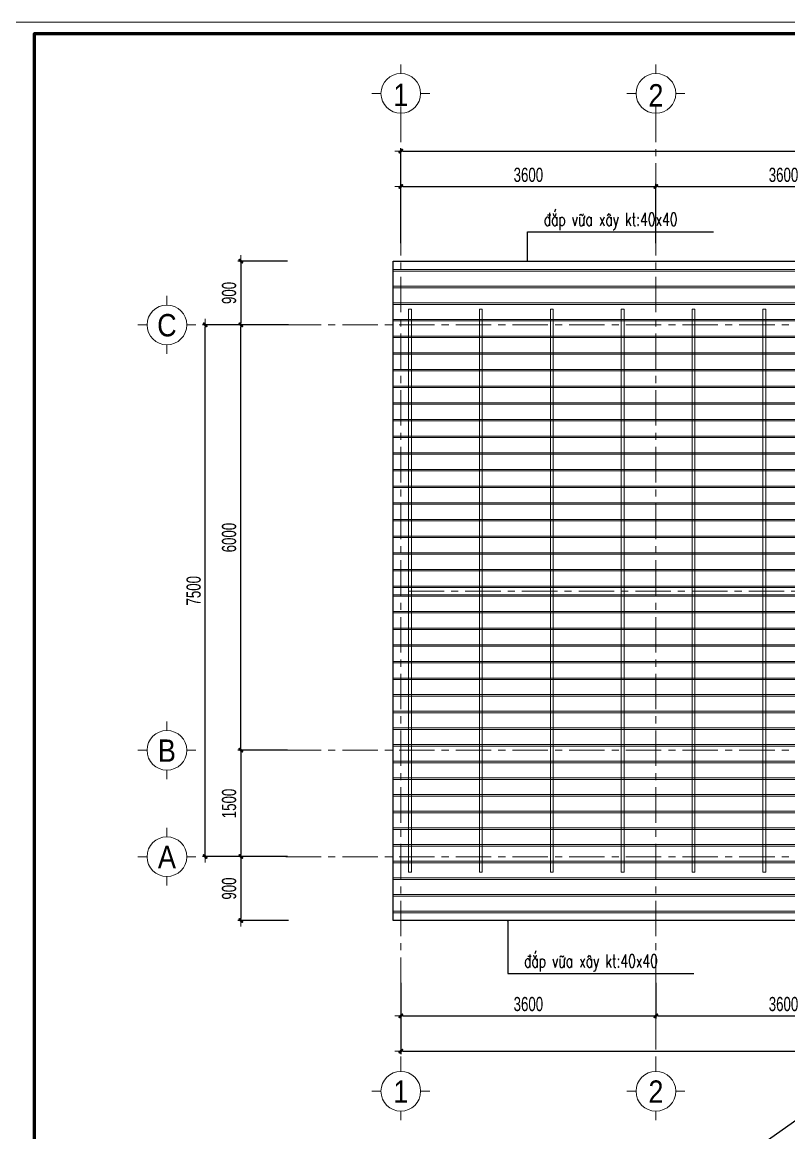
# Model space of a CAD drawing. Header units: millimetres. Extents: x -295047 to 263296, y -724756 to -308748.
# Drawn here: x 129683 to 140501, y -360269 to -344605 of the extents above; entities that cross this region are included whole.
import ezdxf
from ezdxf.enums import TextEntityAlignment as Align

# ---------------------------------------------------------------- set-up
doc = ezdxf.new("R2010")
doc.units = ezdxf.units.MM
doc.header["$MEASUREMENT"] = 0
doc.header["$PDMODE"] = 32
doc.linetypes.add('CENTERX2', pattern=[4, 2.5, -0.5, 0.5, -0.5])
doc.linetypes.add('DASHDOT', pattern=[1, 0.5, -0.25, 0, -0.25])
doc.layers.get('Defpoints').update_dxf_attribs({"color": 1})
doc.layers.add('KCS_Plotter', color=11, linetype='Continuous', plot=False)
for name, color, linetype, lineweight in [('Khungten_LCDI', 7, 'Continuous', 5), ('LC Dim', 8, 'Continuous', 18), ('LC ISO', 153, 'Continuous', 13), ('LC Net manh', 219, 'Continuous', 5), ('LC Net thay', 7, 'Continuous', 25), ('LC Net truc', 79, 'DASHDOT', 13), ('LC Text1', 3, 'Continuous', 20)]:
    doc.layers.add(name, color=color, linetype=linetype, lineweight=lineweight)
doc.styles.add('HOATBIF', font='hoatbif.shx', dxfattribs={"width": 0.7})
doc.styles.add('Khungten', font='VHAVAN.TTF', dxfattribs={"width": 0.9, "height": 5000})
doc.styles.add('LC 1', font='VHAVANB.TTF')
doc.styles.add('LC 3', font='vnsimli.shx', dxfattribs={"width": 0.75})
doc.styles.add('Title', font='VHBLACK.TTF', dxfattribs={"width": 0.8})
doc.dimstyles.new('DIM CHUAN', dxfattribs={"dimscale": 60, "dimtxt": 2.5, "dimasz": 0.35, "dimexe": 0.5, "dimexo": 0, "dimgap": 0.8, "dimtad": 1, "dimdec": 0, "dimzin": 0, "dimdsep": 46, "dimtxsty": 'HOATBIF', "dimblk1": 'DOT', "dimblk2": 'DOT', "dimsah": 1, "dimcen": -1, "dimdle": 1, "dimclrd": 256, "dimclre": 256, "dimclrt": 4, "dimadec": 3, "dimazin": 2, "dimtfac": 0.333333, "dimtdec": 0, "dimtix": 1, "dimtmove": 2, "dimatfit": 3, "dimldrblk": 'DOT', "dimfxl": 1, "dimtvp": 0.833333, "dimtolj": 1, "dimtzin": 0, "dimarcsym": 0})
doc.dimstyles.new('mb', dxfattribs={"dimscale": 71, "dimtxt": 2.5, "dimasz": 0.35, "dimexe": 0.5, "dimexo": 0, "dimgap": 0.8, "dimtad": 1, "dimdec": 0, "dimzin": 0, "dimdsep": 46, "dimtxsty": 'HOATBIF', "dimblk1": 'DOT', "dimblk2": 'DOT', "dimsah": 1, "dimcen": -1, "dimdle": 1, "dimclrd": 256, "dimclre": 256, "dimclrt": 4, "dimadec": 3, "dimazin": 2, "dimtfac": 0.333333, "dimtdec": 0, "dimtix": 1, "dimtmove": 2, "dimatfit": 3, "dimldrblk": 'DOT', "dimfxl": 1, "dimtvp": 0.833333, "dimtolj": 1, "dimtzin": 0, "dimarcsym": 0})

# ---------------------------------------------------------------- blocks, each defined once
blk = doc.blocks.new('DOT')
at = {"layer": 'LC Dim'}
blk.add_line((-3, 0), (3, 0), dxfattribs=at)
at = {"layer": 'LC Dim', "color": 4}
blk.add_line((-1, -1), (1, 1), dxfattribs=at)
blk.add_lwpolyline([(0.5, 1), (-1, -0.5), (-0.5, -1), (1, 0.5)], close=True, dxfattribs=at)
blk = doc.blocks.new('*D1102')
at = {"layer": 'Defpoints', "color": 0, "ltscale": 2, "transparency": 16777216}
for p in [(135026, -358152), (149426, -358152), (149426, -359118)]:
    blk.add_point(p, dxfattribs=at)
at = {"layer": 'LC Dim', "lineweight": -2, "ltscale": 2, "transparency": 16777216}
for p, q in [((135026, -358152), (135026, -359158)), ((149426, -358152), (149426, -359158)), ((135054, -359118), (149398, -359118))]:
    blk.add_line(p, q, dxfattribs=at)
at = {"layer": 'LC Dim', "lineweight": -2, "ltscale": 2, "transparency": 16777216, "xscale": 28, "yscale": 28, "zscale": 28, "rotation": 180}
blk.add_blockref('DOT', (135026, -359118), dxfattribs=at)
at = {"layer": 'LC Dim', "lineweight": -2, "ltscale": 2, "transparency": 16777216, "xscale": 28, "yscale": 28, "zscale": 28}
blk.add_blockref('DOT', (149426, -359118), dxfattribs=at)
at = {"layer": 'LC Dim', "color": 4, "ltscale": 2, "transparency": 16777216, "insert": (142226, -358954), "char_height": 200, "attachment_point": 5, "style": 'HOATBIF'}
blk.add_mtext('\\A1;14400', dxfattribs=at)
blk = doc.blocks.new('_Dot')
at = {"color": 0, "linetype": 'ByBlock', "lineweight": -2}
blk.add_line((-0.5, 0), (-1, 0), dxfattribs=at)
at = {"color": 0, "linetype": 'ByBlock', "const_width": 0.5}
blk.add_lwpolyline([(-0.25, 0, 1), (0.25, 0, 1)], format="xyb", close=True, dxfattribs=at)
blk = doc.blocks.new('*D1104')
at = {"layer": 'Defpoints', "color": 0, "ltscale": 2, "transparency": 16777216}
for p in [(132267, -348874), (132738, -348874), (132738, -356374)]:
    blk.add_point(p, dxfattribs=at)
at = {"layer": 'LC Dim', "lineweight": -2, "ltscale": 2, "transparency": 16777216}
for p, q in [((132738, -348874), (132227, -348874)), ((132267, -356346), (132267, -348902)), ((132738, -356374), (132227, -356374))]:
    blk.add_line(p, q, dxfattribs=at)
at = {"layer": 'LC Dim', "lineweight": -2, "ltscale": 2, "transparency": 16777216, "xscale": 28, "yscale": 28, "zscale": 28}
for p, rotation in [((132267, -348874), 90), ((132267, -356374), 270)]:
    blk.add_blockref('DOT', p, dxfattribs=dict(at, rotation=rotation))
at = {"layer": 'LC Dim', "color": 4, "ltscale": 2, "transparency": 16777216, "insert": (132103, -352624), "char_height": 200, "attachment_point": 5, "rotation": 90, "style": 'HOATBIF'}
blk.add_mtext('\\A1;7500', dxfattribs=at)
blk = doc.blocks.new('TTRUC')
at = {"layer": 'LC ISO'}
for p, q in [((0, 6.95), (0, 10.13)), ((-6.95, 0), (-10.13, 0)), ((6.95, 0), (10.13, 0)), ((0, -6.95), (0, -10.13))]:
    blk.add_line(p, q, dxfattribs=at)
at = {"layer": 'LC Net manh'}
blk.add_circle((0, 0), 6.95, dxfattribs=at)
blk = doc.blocks.new('*D1105')
at = {"layer": 'Defpoints', "color": 0, "ltscale": 2, "transparency": 16777216}
for p in [(135026, -358152), (138626, -358152), (138626, -358618)]:
    blk.add_point(p, dxfattribs=at)
at = {"layer": 'LC Dim', "lineweight": -2, "ltscale": 2, "transparency": 16777216}
for p, q in [((135026, -358152), (135026, -358658)), ((138626, -358152), (138626, -358658)), ((135054, -358618), (138598, -358618))]:
    blk.add_line(p, q, dxfattribs=at)
at = {"layer": 'LC Dim', "lineweight": -2, "ltscale": 2, "transparency": 16777216, "xscale": 28, "yscale": 28, "zscale": 28, "rotation": 180}
blk.add_blockref('DOT', (135026, -358618), dxfattribs=at)
at = {"layer": 'LC Dim', "lineweight": -2, "ltscale": 2, "transparency": 16777216, "xscale": 28, "yscale": 28, "zscale": 28}
blk.add_blockref('DOT', (138626, -358618), dxfattribs=at)
at = {"layer": 'LC Dim', "color": 4, "ltscale": 2, "transparency": 16777216, "insert": (136826, -358454), "char_height": 200, "attachment_point": 5, "style": 'HOATBIF'}
blk.add_mtext('\\A1;3600', dxfattribs=at)
blk = doc.blocks.new('*D1106')
at = {"layer": 'Defpoints', "color": 0, "ltscale": 2, "transparency": 16777216}
for p in [(138626, -358152), (142226, -358152), (142226, -358618)]:
    blk.add_point(p, dxfattribs=at)
at = {"layer": 'LC Dim', "lineweight": -2, "ltscale": 2, "transparency": 16777216}
for p, q in [((138626, -358152), (138626, -358658)), ((142226, -358152), (142226, -358658)), ((138654, -358618), (142198, -358618))]:
    blk.add_line(p, q, dxfattribs=at)
at = {"layer": 'LC Dim', "lineweight": -2, "ltscale": 2, "transparency": 16777216, "xscale": 28, "yscale": 28, "zscale": 28, "rotation": 180}
blk.add_blockref('DOT', (138626, -358618), dxfattribs=at)
at = {"layer": 'LC Dim', "lineweight": -2, "ltscale": 2, "transparency": 16777216, "xscale": 28, "yscale": 28, "zscale": 28}
blk.add_blockref('DOT', (142226, -358618), dxfattribs=at)
at = {"layer": 'LC Dim', "color": 4, "ltscale": 2, "transparency": 16777216, "insert": (140426, -358454), "char_height": 200, "attachment_point": 5, "style": 'HOATBIF'}
blk.add_mtext('\\A1;3600', dxfattribs=at)
blk = doc.blocks.new('*D1107')
at = {"layer": 'Defpoints', "color": 0, "ltscale": 2, "transparency": 16777216}
for p in [(132767, -348874), (133425, -348874), (133425, -354874)]:
    blk.add_point(p, dxfattribs=at)
at = {"layer": 'LC Dim', "lineweight": -2, "ltscale": 2, "transparency": 16777216}
for p, q in [((133425, -348874), (132727, -348874)), ((132767, -354846), (132767, -348902)), ((133425, -354874), (132727, -354874))]:
    blk.add_line(p, q, dxfattribs=at)
at = {"layer": 'LC Dim', "lineweight": -2, "ltscale": 2, "transparency": 16777216, "xscale": 28, "yscale": 28, "zscale": 28}
for p, rotation in [((132767, -348874), 90), ((132767, -354874), 270)]:
    blk.add_blockref('DOT', p, dxfattribs=dict(at, rotation=rotation))
at = {"layer": 'LC Dim', "color": 4, "ltscale": 2, "transparency": 16777216, "insert": (132603, -351874), "char_height": 200, "attachment_point": 5, "rotation": 90, "style": 'HOATBIF'}
blk.add_mtext('\\A1;6000', dxfattribs=at)
blk = doc.blocks.new('*D1108')
at = {"layer": 'Defpoints', "color": 0, "ltscale": 2, "transparency": 16777216}
for p in [(133425, -354874), (132767, -356374), (133425, -356374)]:
    blk.add_point(p, dxfattribs=at)
at = {"layer": 'LC Dim', "lineweight": -2, "ltscale": 2, "transparency": 16777216}
for p, q in [((133425, -354874), (132727, -354874)), ((132767, -354902), (132767, -356346)), ((133425, -356374), (132727, -356374))]:
    blk.add_line(p, q, dxfattribs=at)
at = {"layer": 'LC Dim', "lineweight": -2, "ltscale": 2, "transparency": 16777216, "xscale": 28, "yscale": 28, "zscale": 28}
for p, rotation in [((132767, -354874), 90), ((132767, -356374), 270)]:
    blk.add_blockref('DOT', p, dxfattribs=dict(at, rotation=rotation))
at = {"layer": 'LC Dim', "color": 4, "ltscale": 2, "transparency": 16777216, "insert": (132603, -355624), "char_height": 200, "attachment_point": 5, "rotation": 90, "style": 'HOATBIF'}
blk.add_mtext('\\A1;1500', dxfattribs=at)
blk = doc.blocks.new('lcdi KC')
at = {"layer": 'Defpoints', "lineweight": 0}
blk.add_lwpolyline([(-1200, -14850), (-1200, 14850), (40800, 14850), (40800, -14850)], close=True, dxfattribs=at)
at = {"layer": 'Khungten_LCDI', "color": 5, "lineweight": 60}
blk.add_lwpolyline([(0, -14650), (0, 14650), (40600, 14650), (40600, -14650)], close=True, dxfattribs=at)
at = {"color": 7, "style": 'Khungten', "width": 0.8}
for tag, p in [('REVISION', (39499, -10746)), ('NGAYHT', (39546, -11609))]:
    blk.add_attdef(tag, text='', height=200, dxfattribs=at).set_placement(p, align=Align.CENTER)
at = {"layer": 'LC Text1', "style": 'Title', "width": 1.485915}
for tag, p, p2 in [('TENBANVE1', (36913, -8886), (40339, -8886)), ('TENBANVE2', (36913, -9562), (40339, -9562))]:
    blk.add_attdef(tag, text='', height=250, dxfattribs=at).set_placement(p, p2, align=Align.FIT)
at = {"layer": 'LC Text1', "style": 'Title', "width": 0.7}
blk.add_attdef('SOBANVE', text='', height=250, dxfattribs=at).set_placement((39562, -13896), align=Align.CENTER)
blk = doc.blocks.new('*D1111')
at = {"layer": 'Defpoints', "color": 0, "ltscale": 2, "transparency": 16777216}
for p in [(133425, -356374), (132767, -357274), (133439, -357274)]:
    blk.add_point(p, dxfattribs=at)
at = {"layer": 'LC Dim', "lineweight": -2, "ltscale": 2, "transparency": 16777216}
for p, q in [((133425, -356374), (132727, -356374)), ((132767, -356402), (132767, -357246)), ((133439, -357274), (132727, -357274))]:
    blk.add_line(p, q, dxfattribs=at)
at = {"layer": 'LC Dim', "lineweight": -2, "ltscale": 2, "transparency": 16777216, "xscale": 28, "yscale": 28, "zscale": 28}
for p, rotation in [((132767, -356374), 90), ((132767, -357274), 270)]:
    blk.add_blockref('DOT', p, dxfattribs=dict(at, rotation=rotation))
at = {"layer": 'LC Dim', "color": 4, "ltscale": 2, "transparency": 16777216, "insert": (132603, -356824), "char_height": 200, "attachment_point": 5, "rotation": 90, "style": 'HOATBIF'}
blk.add_mtext('\\A1;900', dxfattribs=at)
blk = doc.blocks.new('*D1112')
at = {"layer": 'Defpoints', "color": 0, "ltscale": 2, "transparency": 16777216}
for p in [(133425, -347974), (132767, -348874), (133439, -348874)]:
    blk.add_point(p, dxfattribs=at)
at = {"layer": 'LC Dim', "lineweight": -2, "ltscale": 2, "transparency": 16777216}
for p, q in [((133425, -347974), (132727, -347974)), ((132767, -348002), (132767, -348846)), ((133439, -348874), (132727, -348874))]:
    blk.add_line(p, q, dxfattribs=at)
at = {"layer": 'LC Dim', "lineweight": -2, "ltscale": 2, "transparency": 16777216, "xscale": 28, "yscale": 28, "zscale": 28}
for p, rotation in [((132767, -347974), 90), ((132767, -348874), 270)]:
    blk.add_blockref('DOT', p, dxfattribs=dict(at, rotation=rotation))
at = {"layer": 'LC Dim', "color": 4, "ltscale": 2, "transparency": 16777216, "insert": (132603, -348424), "char_height": 200, "attachment_point": 5, "rotation": 90, "style": 'HOATBIF'}
blk.add_mtext('\\A1;900', dxfattribs=at)
blk = doc.blocks.new('*D1115')
at = {"layer": 'Defpoints', "color": 0, "ltscale": 2, "transparency": 16777216}
for p in [(149426, -346423), (135026, -347721), (149426, -347721)]:
    blk.add_point(p, dxfattribs=at)
at = {"layer": 'LC Dim', "lineweight": -2, "ltscale": 2, "transparency": 16777216}
for p, q in [((135026, -347721), (135026, -346383)), ((135054, -346423), (149398, -346423)), ((149426, -347721), (149426, -346383))]:
    blk.add_line(p, q, dxfattribs=at)
at = {"layer": 'LC Dim', "lineweight": -2, "ltscale": 2, "transparency": 16777216, "xscale": 28, "yscale": 28, "zscale": 28, "rotation": 180}
blk.add_blockref('DOT', (135026, -346423), dxfattribs=at)
at = {"layer": 'LC Dim', "lineweight": -2, "ltscale": 2, "transparency": 16777216, "xscale": 28, "yscale": 28, "zscale": 28}
blk.add_blockref('DOT', (149426, -346423), dxfattribs=at)
at = {"layer": 'LC Dim', "color": 4, "ltscale": 2, "transparency": 16777216, "insert": (142226, -346259), "char_height": 200, "attachment_point": 5, "style": 'HOATBIF'}
blk.add_mtext('\\A1;14400', dxfattribs=at)
blk = doc.blocks.new('*D1116')
at = {"layer": 'Defpoints', "color": 0, "ltscale": 2, "transparency": 16777216}
for p in [(138626, -346923), (135026, -347721), (138626, -347721)]:
    blk.add_point(p, dxfattribs=at)
at = {"layer": 'LC Dim', "lineweight": -2, "ltscale": 2, "transparency": 16777216}
for p, q in [((135026, -347721), (135026, -346883)), ((135054, -346923), (138598, -346923)), ((138626, -347721), (138626, -346883))]:
    blk.add_line(p, q, dxfattribs=at)
at = {"layer": 'LC Dim', "lineweight": -2, "ltscale": 2, "transparency": 16777216, "xscale": 28, "yscale": 28, "zscale": 28, "rotation": 180}
blk.add_blockref('DOT', (135026, -346923), dxfattribs=at)
at = {"layer": 'LC Dim', "lineweight": -2, "ltscale": 2, "transparency": 16777216, "xscale": 28, "yscale": 28, "zscale": 28}
blk.add_blockref('DOT', (138626, -346923), dxfattribs=at)
at = {"layer": 'LC Dim', "color": 4, "ltscale": 2, "transparency": 16777216, "insert": (136826, -346759), "char_height": 200, "attachment_point": 5, "style": 'HOATBIF'}
blk.add_mtext('\\A1;3600', dxfattribs=at)
blk = doc.blocks.new('*D1117')
at = {"layer": 'Defpoints', "color": 0, "ltscale": 2, "transparency": 16777216}
for p in [(142226, -346923), (138626, -347721), (142226, -347721)]:
    blk.add_point(p, dxfattribs=at)
at = {"layer": 'LC Dim', "lineweight": -2, "ltscale": 2, "transparency": 16777216}
for p, q in [((138626, -347721), (138626, -346883)), ((138654, -346923), (142198, -346923)), ((142226, -347721), (142226, -346883))]:
    blk.add_line(p, q, dxfattribs=at)
at = {"layer": 'LC Dim', "lineweight": -2, "ltscale": 2, "transparency": 16777216, "xscale": 28, "yscale": 28, "zscale": 28, "rotation": 180}
blk.add_blockref('DOT', (138626, -346923), dxfattribs=at)
at = {"layer": 'LC Dim', "lineweight": -2, "ltscale": 2, "transparency": 16777216, "xscale": 28, "yscale": 28, "zscale": 28}
blk.add_blockref('DOT', (142226, -346923), dxfattribs=at)
at = {"layer": 'LC Dim', "color": 4, "ltscale": 2, "transparency": 16777216, "insert": (140426, -346759), "char_height": 200, "attachment_point": 5, "style": 'HOATBIF'}
blk.add_mtext('\\A1;3600', dxfattribs=at)

msp = doc.modelspace()

# ---------------------------------------------------------------- linework, layer by layer
at = {"layer": 'KCS_Plotter', "ltscale": 2}
msp.add_line((128895.8, -368365.3), (162495.8, -344605.3), dxfattribs=at)
at = {"layer": 'LC ISO', "ltscale": 2}
for points in [[(149535.8, -348094.3), (134915.8, -348094.3), (134915.8, -348114.3), (149535.8, -348114.3)], [(149535.8, -348329.3), (134915.8, -348329.3), (134915.8, -348349.3), (149535.8, -348349.3)], [(149535.8, -348564.3), (134915.8, -348564.3), (134915.8, -348584.3), (149535.8, -348584.3)], [(149535.8, -348799.3), (134915.8, -348799.3), (134915.8, -348819.3), (149535.8, -348819.3)], [(149535.8, -349034.3), (134915.8, -349034.3), (134915.8, -349054.3), (149535.8, -349054.3)], [(149535.8, -349269.3), (134915.8, -349269.3), (134915.8, -349289.3), (149535.8, -349289.3)], [(149535.8, -349504.3), (134915.8, -349504.3), (134915.8, -349524.3), (149535.8, -349524.3)], [(149535.8, -349739.3), (134915.8, -349739.3), (134915.8, -349759.3), (149535.8, -349759.3)], [(149535.8, -349974.3), (134915.8, -349974.3), (134915.8, -349994.3), (149535.8, -349994.3)], [(149535.8, -350209.3), (134915.8, -350209.3), (134915.8, -350229.3), (149535.8, -350229.3)], [(149535.8, -350444.3), (134915.8, -350444.3), (134915.8, -350464.3), (149535.8, -350464.3)], [(149535.8, -350679.3), (134915.8, -350679.3), (134915.8, -350699.3), (149535.8, -350699.3)], [(149535.8, -350914.3), (134915.8, -350914.3), (134915.8, -350934.3), (149535.8, -350934.3)], [(149535.8, -351149.3), (134915.8, -351149.3), (134915.8, -351169.3), (149535.8, -351169.3)], [(149535.8, -351384.3), (134915.8, -351384.3), (134915.8, -351404.3), (149535.8, -351404.3)], [(149535.8, -351619.3), (134915.8, -351619.3), (134915.8, -351639.3), (149535.8, -351639.3)], [(149535.8, -351854.3), (134915.8, -351854.3), (134915.8, -351874.3), (149535.8, -351874.3)], [(149535.8, -352089.3), (134915.8, -352089.3), (134915.8, -352109.3), (149535.8, -352109.3)], [(149535.8, -352324.3), (134915.8, -352324.3), (134915.8, -352344.3), (149535.8, -352344.3)], [(149535.8, -352559.3), (134915.8, -352559.3), (134915.8, -352579.3), (149535.8, -352579.3)], [(149535.8, -352699.4), (134915.8, -352699.4), (134915.8, -352679.4), (149535.8, -352679.4)], [(149535.8, -352934.4), (134915.8, -352934.4), (134915.8, -352914.4), (149535.8, -352914.4)], [(149535.8, -353169.4), (134915.8, -353169.4), (134915.8, -353149.4), (149535.8, -353149.4)], [(149535.8, -353404.4), (134915.8, -353404.4), (134915.8, -353384.4), (149535.8, -353384.4)], [(149535.8, -353639.4), (134915.8, -353639.4), (134915.8, -353619.4), (149535.8, -353619.4)], [(149535.8, -353874.4), (134915.8, -353874.4), (134915.8, -353854.4), (149535.8, -353854.4)], [(149535.8, -354109.4), (134915.8, -354109.4), (134915.8, -354089.4), (149535.8, -354089.4)], [(149535.8, -354344.4), (134915.8, -354344.4), (134915.8, -354324.4), (149535.8, -354324.4)], [(149535.8, -354579.4), (134915.8, -354579.4), (134915.8, -354559.4), (149535.8, -354559.4)], [(149535.8, -354814.4), (134915.8, -354814.4), (134915.8, -354794.4), (149535.8, -354794.4)], [(149535.8, -355049.4), (134915.8, -355049.4), (134915.8, -355029.4), (149535.8, -355029.4)], [(149535.8, -355284.4), (134915.8, -355284.4), (134915.8, -355264.4), (149535.8, -355264.4)], [(149535.8, -355519.4), (134915.8, -355519.4), (134915.8, -355499.4), (149535.8, -355499.4)], [(149535.8, -355754.4), (134915.8, -355754.4), (134915.8, -355734.4), (149535.8, -355734.4)], [(149535.8, -355989.4), (134915.8, -355989.4), (134915.8, -355969.4), (149535.8, -355969.4)], [(149535.8, -356224.4), (134915.8, -356224.4), (134915.8, -356204.4), (149535.8, -356204.4)], [(149535.8, -356459.4), (134915.8, -356459.4), (134915.8, -356439.4), (149535.8, -356439.4)], [(149535.8, -356694.4), (134915.8, -356694.4), (134915.8, -356674.4), (149535.8, -356674.4)], [(149535.8, -356929.4), (134915.8, -356929.4), (134915.8, -356909.4), (149535.8, -356909.4)], [(149535.8, -357164.4), (134915.8, -357164.4), (134915.8, -357144.4), (149535.8, -357144.4)]]:
    msp.add_lwpolyline(points, close=True, dxfattribs=at)
at = {"layer": 'LC Net manh', "ltscale": 2}
for points in [[(135175.8, -348654.4), (135175.8, -356594.4), (135135.8, -356594.4), (135135.8, -348654.4)], [(136175.8, -348654.4), (136175.8, -356594.4), (136135.8, -356594.4), (136135.8, -348654.4)], [(137175.8, -348654.4), (137175.8, -356594.4), (137135.8, -356594.4), (137135.8, -348654.4)], [(138175.8, -348654.4), (138175.8, -356594.4), (138135.8, -356594.4), (138135.8, -348654.4)], [(139175.8, -348654.4), (139175.8, -356594.4), (139135.8, -356594.4), (139135.8, -348654.4)], [(140175.8, -348654.4), (140175.8, -356594.4), (140135.8, -356594.4), (140135.8, -348654.4)]]:
    msp.add_lwpolyline(points, close=True, dxfattribs=at)
at = {"layer": 'LC Net thay'}
for p, q in [((134915.8, -347974.4), (149535.8, -347974.4)), ((134915.8, -357274.4), (134915.8, -347974.4)), ((149535.8, -357274.4), (134915.8, -357274.4))]:
    msp.add_line(p, q, dxfattribs=at)
at = {"layer": 'LC Net truc', "linetype": 'CENTERX2', "ltscale": 200}
for p, q in [((135025.8, -345794.8), (135025.8, -359364)), ((138625.8, -345794.8), (138625.8, -359364)), ((133401.6, -348874.4), (150506.3, -348874.4)), ((135135.8, -352629.4), (149535.8, -352629.4)), ((133401.6, -354874.4), (150506.3, -354874.4)), ((133401.6, -356374.4), (150506.3, -356374.4))]:
    msp.add_line(p, q, dxfattribs=at)

# ---------------------------------------------------------------- block references
at = {"layer": 'LC ISO', "xscale": -40.31376784078886, "yscale": 40.31376784078886, "zscale": 40.31376784078886, "rotation": 180}
for p in [(135025.8, -345609.8), (138625.8, -345609.8)]:
    msp.add_blockref('TTRUC', p, dxfattribs=at)
at = {"layer": 'LC ISO', "xscale": 40.31376784078886, "yscale": 40.31376784078886, "zscale": 40.31376784078886}
for p in [(131725.5, -348874.4), (131725.5, -354874.4), (131725.5, -356374.4), (135025.8, -359683.5), (138625.8, -359683.5)]:
    msp.add_blockref('TTRUC', p, dxfattribs=at)
at = {"layer": 'LC Net thay', "xscale": 0.8, "yscale": 0.8, "zscale": 0.8}
msp.add_blockref('lcdi KC', (129855.8, -356485.3), dxfattribs=at)

# ---------------------------------------------------------------- texts
at = {"layer": 'LC Text1', "ltscale": 0.2, "style": 'LC 1', "width": 0.9}
for s, p in [('1', (135025.8, -345883.1)), ('2', (138625.8, -345889.1)), ('c', (131725.5, -349131.2)), ('b', (131725.5, -355131.2)), ('a', (131725.5, -356631.2)), ('1', (135025.8, -359940.3)), ('2', (138625.8, -359940.3))]:
    msp.add_text(s, height=315.7, dxfattribs=at).set_placement(p, align=Align.BOTTOM_CENTER)
at = {"layer": 'LC Text1', "color": 3, "style": 'LC 3', "width": 0.7}
for p in [(137042.6, -347475.8), (136765.1, -357935.1)]:
    msp.add_text('®¾p v÷a x©y kt:40x40', height=181.333, dxfattribs=at).set_placement(p)

# ---------------------------------------------------------------- dimensions: what is measured, and where the dimension line sits
at = {"layer": 'LC Dim', "ltscale": 2}
for base, p1, p2, picture, middle in [((149425.8, -346422.9), (135025.8, -347721.3), (149425.8, -347721.3), '*D1115', (142225.8, -346258.9)), ((138625.8, -346922.9), (135025.8, -347721.3), (138625.8, -347721.3), '*D1116', (136825.8, -346758.9)), ((142225.8, -346922.9), (138625.8, -347721.3), (142225.8, -347721.3), '*D1117', (140425.8, -346758.9)), ((149425.8, -359118.3), (135025.8, -358152.4), (149425.8, -358152.4), '*D1102', (142225.8, -358954.3)), ((138625.8, -358618.3), (135025.8, -358152.4), (138625.8, -358152.4), '*D1105', (136825.8, -358454.3)), ((142225.8, -358618.3), (138625.8, -358152.4), (142225.8, -358152.4), '*D1106', (140425.8, -358454.3))]:
    dim = msp.add_linear_dim(base=base, p1=p1, p2=p2, dimstyle='DIM CHUAN', override={"dimscale": 80}, dxfattribs=at)
    dim.commit()
    dim.dimension.update_dxf_attribs({"geometry": picture, "text_midpoint": middle})
for base, p1, p2, picture, middle in [((132766.6, -348874.4), (133425, -347974.4), (133439.2, -348874.4), '*D1112', (132602.6, -348424.4)), ((132266.6, -348874.4), (132738.4, -356374.4), (132738.4, -348874.4), '*D1104', (132102.6, -352624.4)), ((132766.6, -348874.4), (133425, -354874.4), (133425, -348874.4), '*D1107', (132602.6, -351874.4)), ((132766.6, -356374.4), (133425, -354874.4), (133425, -356374.4), '*D1108', (132602.6, -355624.4)), ((132766.6, -357274.4), (133425, -356374.4), (133439.2, -357274.4), '*D1111', (132602.6, -356824.4))]:
    dim = msp.add_linear_dim(base=base, p1=p1, p2=p2, angle=90, dimstyle='DIM CHUAN', override={"dimscale": 80}, dxfattribs=at)
    dim.commit()
    dim.dimension.update_dxf_attribs({"geometry": picture, "text_midpoint": middle})

# ---------------------------------------------------------------- leaders
for points in [[(136811.5, -347974.4), (136811.5, -347560.3), (139437.4, -347560.3)], [(136534, -357274.4), (136534, -358019.7), (139159.9, -358019.7)]]:
    msp.add_leader(points, dimstyle='mb', dxfattribs=at)

doc.saveas('drawing.dxf')
